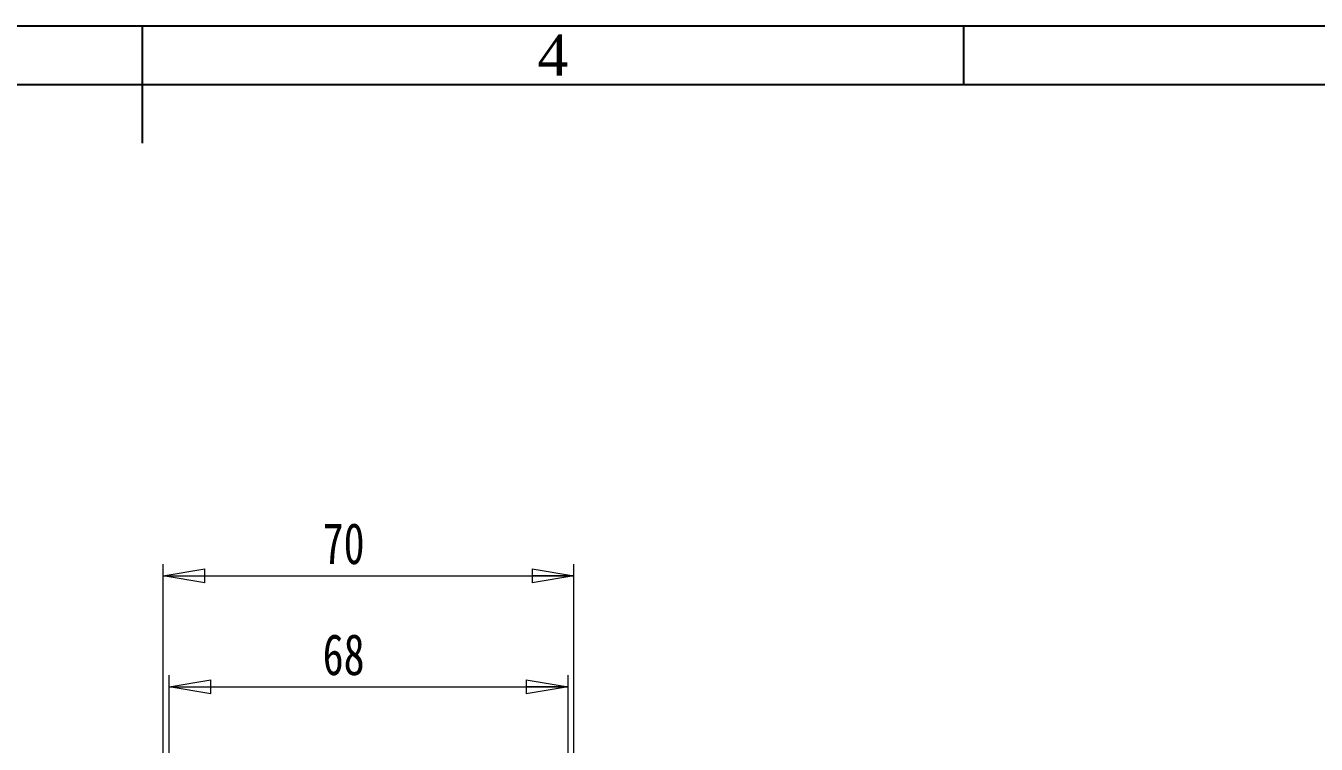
# Model space of a CAD drawing. Header units: millimetres. Extents: x 6 to 426, y 10 to 307.
# Drawn here: x 206.2 to 316.2, y 246.1 to 307.3 of the extents above; entities that cross this region are included whole.
import ezdxf

# ---------------------------------------------------------------- set-up
doc = ezdxf.new("R2010")
doc.units = ezdxf.units.MM
doc.styles.add('SLDTEXTSTYLE1', font='TXT', dxfattribs={"width": 0.75})
doc.dimstyles.new('SLDDIMSTYLE0', dxfattribs={"dimtxt": 3.5, "dimasz": 3.556, "dimexe": 0, "dimexo": 0.0625, "dimgap": 0.875, "dimtad": 1, "dimlfac": 2, "dimrnd": 1e-09, "dimzin": 12, "dimdsep": 46, "dimtxsty": 'SLDTEXTSTYLE1', "dimblk1": 'CLOSED', "dimblk2": 'CLOSED', "dimsah": 1, "dimcen": 0.09, "dimadec": 0, "dimazin": 3, "dimtfac": 1, "dimtofl": 0, "dimtmove": 0, "dimatfit": 3, "dimldrblk": 'CLOSED', "dimfxl": 1, "dimfrac": 2, "dimtolj": 1, "dimtzin": 12, "dimarcsym": 0})

# ---------------------------------------------------------------- blocks, each defined once
blk = doc.blocks.new('_CLOSED')
at = {"color": 0, "linetype": 'ByBlock', "lineweight": -2}
for p, q in [((-1, 0.166667), (0, 0)), ((-1, 0.166667), (-1, -0.166667)), ((0, 0), (-1, -0.166667)), ((0, 0), (-1, 0))]:
    blk.add_line(p, q, dxfattribs=at)
blk = doc.blocks.new('_D_3')
at = {"color": 7, "linetype": 'Continuous', "lineweight": 0}
for p, q in [((218.45, 239.26), (218.45, 251.95)), ((252.45, 239.26), (252.45, 251.95)), ((218.45, 250.95), (252.45, 250.95))]:
    blk.add_line(p, q, dxfattribs=at)
at = {"color": 7, "linetype": 'Continuous', "lineweight": 0, "xscale": 3.556, "yscale": 3.556, "rotation": 180.0000000000004}
blk.add_blockref('_CLOSED', (218.45, 250.95, 1.25), dxfattribs=at)
at = {"color": 7, "linetype": 'Continuous', "lineweight": 0, "xscale": 3.556, "yscale": 3.556}
blk.add_blockref('_CLOSED', (252.45, 250.95, 1.25), dxfattribs=at)
at = {"color": 7, "linetype": 'Continuous', "lineweight": 0, "insert": (231.54, 255.46, 1.25), "char_height": 3.5, "attachment_point": 1, "style": 'SLDTEXTSTYLE1'}
blk.add_mtext('68', dxfattribs=at)
blk = doc.blocks.new('_D_4')
at = {"color": 7, "linetype": 'Continuous', "lineweight": 0}
for p, q in [((217.95, 202.51), (217.95, 261.41)), ((252.95, 200.89), (252.95, 261.41)), ((217.95, 260.41), (252.95, 260.41))]:
    blk.add_line(p, q, dxfattribs=at)
at = {"color": 7, "linetype": 'Continuous', "lineweight": 0, "xscale": 3.556, "yscale": 3.556, "rotation": 180.0000000000004}
blk.add_blockref('_CLOSED', (217.95, 260.41, 1.25), dxfattribs=at)
at = {"color": 7, "linetype": 'Continuous', "lineweight": 0, "xscale": 3.556, "yscale": 3.556}
blk.add_blockref('_CLOSED', (252.95, 260.41, 1.25), dxfattribs=at)
at = {"color": 7, "linetype": 'Continuous', "lineweight": 0, "insert": (231.54, 264.92, 1.25), "char_height": 3.5, "attachment_point": 1, "style": 'SLDTEXTSTYLE1'}
blk.add_mtext('70', dxfattribs=at)

msp = doc.modelspace()

# ---------------------------------------------------------------- linework, layer by layer
at = {"color": 7, "linetype": 'Continuous'}
for p, q in [((6.1623, 307.2801), (426.1623, 307.2801)), ((16.1623, 302.2801), (421.1623, 302.2801))]:
    msp.add_line(p, q, dxfattribs=at)
for p, q in [((216.1623, 307.2801), (216.1623, 297.2801)), ((286.1623, 307.2801), (286.1623, 302.2801))]:
    msp.add_line(p, q)

# ---------------------------------------------------------------- texts
at = {"insert": (251.1623, 304.7801), "char_height": 3.5, "width": 70, "attachment_point": 5}
msp.add_mtext('{\\Ftimesout|c134;4}', dxfattribs=at)

# ---------------------------------------------------------------- dimensions: what is measured, and where the dimension line sits
at = {"color": 7, "linetype": 'Continuous', "lineweight": 0}
for base, p1, p2, picture, middle in [((252.9495, 260.4084), (217.9495, 201.5132), (252.9495, 199.8882), '_D_4', (235.5491, 260.4084)), ((252.4495, 250.9523), (218.4495, 238.2632), (252.4495, 238.2632), '_D_3', (235.5491, 250.9523))]:
    dim = msp.add_linear_dim(base=base, p1=p1, p2=p2, dimstyle='SLDDIMSTYLE0', dxfattribs=at)
    dim.commit()
    dim.dimension.update_dxf_attribs({"geometry": picture, "text_midpoint": middle, "dimtype": 160})

doc.saveas('drawing.dxf')
